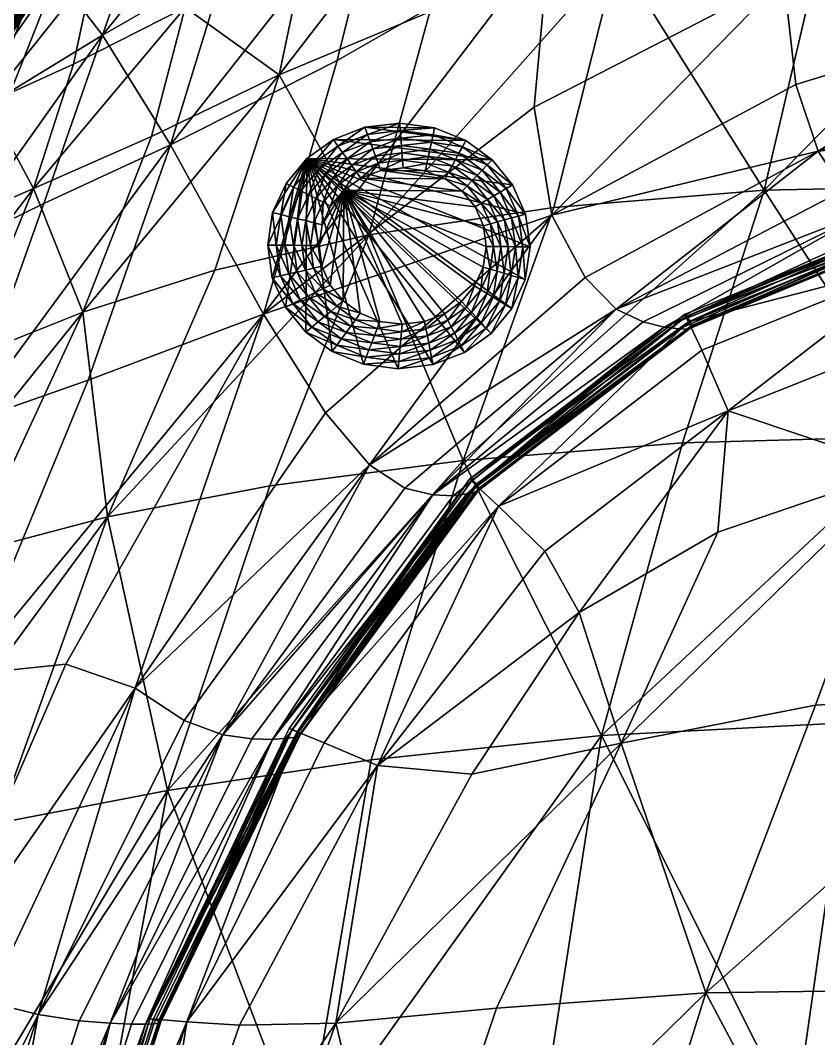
# Model space of a CAD drawing. Header units: centimetres. Extents: x -35.7 to 30.5, y -22.2 to 37.1.
# Drawn here: x -27.41 to -17, y 13.41 to 26.7 of the extents above; entities that cross this region are included whole.
import ezdxf

# ---------------------------------------------------------------- set-up
doc = ezdxf.new("R2010")
doc.units = ezdxf.units.CM
doc.layers.get('0').update_dxf_attribs({"true_color": 0x390888})

msp = doc.modelspace()

# ---------------------------------------------------------------- meshes
at = {"color": 164, "true_color": 0x1c1cb1}
mesh = msp.add_polyface(dxfattribs=at)
corners = [(-16.309, 31.141, 9.873), (-16.864, 28.088, 9.625), (-19.628, 27.546, 9.625), (-19.132, 30.235, 9.873), (-17.707, 24.482, 9.625), (-20.451, 24.258, 9.625), (-18.931, 31.739, 10.618), (-21.645, 29.093, 9.873), (-11.704, 24.59, 9.626), (-14.709, 24.542, 9.625), (-13.928, 28.337, 9.625), (-11.065, 28.481, 9.625), (-13.397, 31.615, 9.873), (-10.638, 31.876, 9.873), (-17.454, 27.25, 60.98), (-17.403, 29.305, 61.848), (-20.51, 27.765, 60.609), (-20.71, 25.566, 59.601), (-17.233, 31.419, 62.26), (-20.124, 30.051, 61.17), (-11.233, 28.714, 62.781), (-11.246, 30.808, 63.489), (-14.223, 30.248, 62.802), (-14.219, 28.209, 62.033), (-14.15, 32.34, 63.117), (-10.593, 25.314, 51.461), (-13.374, 24.97, 51.069), (-13.097, 24.7, 45.948), (-10.345, 24.957, 46.118), (-16.343, 24.214, 50.448), (-12.886, 24.534, 41.081), (-10.153, 24.726, 41.094), (-14.114, 26.838, 60.762), (-11.164, 27.347, 61.551), (-17.294, 25.863, 59.663), (-17.006, 24.992, 57.597), (-13.924, 25.949, 58.652), (-11.031, 26.458, 59.411), (-20.477, 24.156, 58.251), (-13.663, 25.357, 55.362), (-10.832, 25.797, 55.97), (-16.674, 24.485, 54.478), (-12.779, 24.571, 30.831), (-12.792, 24.597, 30.632), (-10.085, 24.722, 30.638)]
mesh.append_faces([[corners[k] for k in face] for face in [(0, 1, 2, 0), (2, 3, 0, 2), (4, 5, 2, 4), (2, 1, 4, 2), (0, 3, 6, 0), (6, 3, 7, 6), (8, 9, 10, 8), (10, 11, 8, 10), (4, 1, 10, 4), (10, 9, 4, 10), (0, 12, 10, 0), (10, 1, 0, 10), (10, 12, 13, 10), (14, 15, 16, 14), (16, 17, 14, 16), (18, 19, 16, 18), (16, 15, 18, 16), (20, 21, 22, 20), (22, 23, 20, 22), (18, 15, 22, 18), (22, 24, 18, 22), (14, 23, 22, 14), (22, 15, 14, 22), (25, 26, 27, 25), (27, 28, 25, 27), (27, 26, 29, 27), (27, 30, 31, 27), (20, 23, 32, 20), (32, 33, 20, 32), (14, 34, 32, 14), (32, 23, 14, 32), (35, 36, 32, 35), (32, 34, 35, 32), (37, 33, 32, 37), (32, 36, 37, 32), (35, 34, 38, 35), (14, 17, 38, 14), (38, 34, 14, 38), (39, 26, 25, 39), (37, 36, 39, 37), (39, 40, 37, 39), (35, 41, 39, 35), (39, 36, 35, 39), (29, 26, 39, 29), (39, 41, 29, 39), (42, 43, 44, 42)]], dxfattribs={"vtx2": -1, "vtx3": -1, "color": 164})
mesh = msp.add_polyface(dxfattribs=at)
corners = [(-25.202, 29.068, 11.974), (-26.363, 28.157, 12.502), (-26.349, 28.5, 13.736), (-25.161, 29.501, 13.447), (-26.309, 28.555, 18.994), (-26.249, 28.504, 22.268), (-24.962, 29.588, 22.268), (-26.082, 28.36, 29.495), (-26.077, 28.355, 30.961), (-24.799, 29.432, 30.966), (-24.819, 29.451, 28.177), (-26.098, 28.373, 28.177), (-24.804, 29.436, 29.495), (-26.078, 28.357, 32.678), (-26.077, 28.379, 34.805), (-24.79, 29.46, 34.842), (-24.798, 29.435, 32.698), (-25.26, 26.867, 10.115), (-25.701, 25.183, 9.873), (-27.238, 24.505, 10.618), (-25.165, 28.176, 10.839), (-26.456, 27.356, 11.501), (-26.718, 26.128, 10.839), (-21.645, 29.093, 9.873), (-23.629, 27.913, 9.873), (-23.53, 29.256, 10.618), (-22.866, 23.9, 9.625), (-24.875, 23.438, 9.625), (-24.036, 25.988, 9.625), (-22.069, 26.811, 9.625), (-26.595, 22.89, 9.873), (-19.628, 27.546, 9.625), (-20.451, 24.258, 9.625), (-24.237, 22.866, 57.938), (-23.28, 26.174, 59.41), (-25.45, 25.075, 58.574), (-26.525, 22.005, 57.486), (-22.674, 28.601, 60.064), (-24.732, 27.432, 59.159), (-26.337, 26.504, 58.348), (-25.407, 29.177, 57.887), (-25.78, 28.11, 58.383), (-24.218, 29.138, 59.201), (-26.203, 28.464, 24.277), (-26.164, 28.431, 25.622), (-24.882, 29.511, 25.622), (-26.127, 28.399, 26.904), (-26.064, 28.434, 37.504), (-26.062, 28.52, 40.772), (-24.734, 29.628, 40.854), (-20.71, 25.566, 59.601), (-20.51, 27.765, 60.609), (-20.124, 30.051, 61.17), (-20.477, 24.156, 58.251)]
mesh.append_faces([[corners[k] for k in face] for face in [(0, 1, 2, 0), (2, 3, 0, 2), (4, 5, 6, 4), (7, 8, 9, 7), (10, 11, 7, 10), (7, 12, 10, 7), (13, 14, 15, 13), (9, 8, 13, 9), (13, 16, 9, 13), (17, 18, 19, 17), (0, 20, 21, 0), (17, 22, 21, 17), (21, 20, 17, 21), (23, 24, 25, 23), (17, 20, 25, 17), (25, 24, 17, 25), (25, 20, 0, 25), (26, 27, 28, 26), (28, 29, 26, 28), (30, 18, 28, 30), (28, 27, 30, 28), (17, 24, 28, 17), (28, 18, 17, 28), (23, 29, 28, 23), (28, 24, 23, 28), (26, 29, 31, 26), (31, 32, 26, 31), (31, 29, 23, 31), (33, 34, 35, 33), (35, 36, 33, 35), (37, 38, 35, 37), (35, 34, 37, 35), (35, 38, 39, 35), (40, 41, 42, 40), (39, 38, 42, 39), (42, 41, 39, 42), (42, 38, 37, 42), (43, 44, 45, 43), (46, 11, 10, 46), (47, 48, 49, 47), (15, 14, 47, 15), (33, 50, 51, 33), (51, 34, 33, 51), (37, 34, 51, 37), (51, 52, 37, 51), (53, 50, 33, 53)]], dxfattribs={"vtx2": -1, "vtx3": -1, "color": 164})
mesh = msp.add_polyface(dxfattribs=at)
corners = [(-27.048, 27.249, 30.957), (-27.05, 27.251, 32.662), (-26.078, 28.357, 32.678), (-27.004, 27.5, 12.973), (-27.364, 26.797, 12.502), (-27.849, 26.501, 13.736), (-27.196, 27.509, 13.929), (-27.3, 27.483, 15.775), (-28.036, 26.364, 15.727), (-27.227, 27.39, 22.268), (-27.289, 27.439, 18.994), (-28.051, 26.285, 18.994), (-27.987, 26.239, 22.268), (-27.069, 27.266, 28.177), (-27.825, 26.122, 28.177), (-27.808, 26.11, 29.495), (-27.053, 27.253, 29.495), (-27.06, 27.269, 34.776), (-27.806, 26.108, 32.652), (-27.829, 26.118, 34.759), (-27.803, 26.106, 30.955), (-26.456, 27.356, 11.501), (-26.718, 26.128, 10.839), (-27.839, 25.62, 11.974), (-27.214, 27.576, 56.598), (-27.708, 26.727, 56.71), (-26.939, 27.289, 57.625), (-28.356, 25.266, 56.513), (-26.337, 26.504, 58.348), (-25.78, 28.11, 58.383), (-27.534, 25.777, 57.524), (-27.1, 27.29, 26.904), (-27.857, 26.145, 26.904), (-27.138, 27.321, 25.622), (-27.896, 26.173, 25.622), (-27.938, 26.203, 24.277), (-27.179, 27.352, 24.277), (-27.257, 27.556, 48.212), (-27.18, 27.463, 44.468), (-28.085, 26.206, 44.35), (-28.193, 26.257, 48.002), (-27.115, 27.375, 40.708), (-27.97, 26.166, 40.664), (-27.884, 26.136, 37.448), (-27.079, 27.31, 37.468), (-27.328, 27.676, 55.711), (-28.098, 26.477, 55.421), (-27.361, 27.686, 53.939), (-28.239, 26.39, 53.606), (-28.258, 26.317, 51.11), (-27.327, 27.638, 51.404)]
mesh.append_faces([[corners[k] for k in face] for face in [(0, 1, 2, 0), (3, 4, 5, 3), (5, 6, 3, 5), (7, 6, 5, 7), (5, 8, 7, 5), (9, 10, 11, 9), (11, 12, 9, 11), (7, 8, 11, 7), (11, 10, 7, 11), (13, 14, 15, 13), (15, 16, 13, 15), (0, 16, 15, 0), (17, 1, 18, 17), (18, 19, 17, 18), (0, 20, 18, 0), (18, 1, 0, 18), (21, 4, 3, 21), (21, 22, 23, 21), (24, 25, 26, 24), (26, 25, 27, 26), (28, 29, 26, 28), (26, 30, 28, 26), (13, 31, 32, 13), (32, 14, 13, 32), (33, 34, 32, 33), (32, 31, 33, 32), (9, 12, 35, 9), (35, 36, 9, 35), (33, 36, 35, 33), (35, 34, 33, 35), (37, 38, 39, 37), (39, 40, 37, 39), (41, 42, 39, 41), (39, 38, 41, 39), (17, 19, 43, 17), (43, 44, 17, 43), (41, 44, 43, 41), (43, 42, 41, 43), (24, 45, 46, 24), (46, 25, 24, 46), (47, 48, 46, 47), (46, 45, 47, 46), (37, 40, 49, 37), (49, 50, 37, 49), (47, 50, 49, 47), (49, 48, 47, 49)]], dxfattribs={"vtx2": -1, "vtx3": -1, "color": 164})
mesh = msp.add_polyface(dxfattribs=at)
corners = [(-27.839, 25.62, 11.974), (-28.462, 25.265, 13.447), (-27.849, 26.501, 13.736), (-27.364, 26.797, 12.502), (-28.725, 25.044, 15.654), (-28.036, 26.364, 15.727), (-28.462, 23.968, 11.798), (-29.19, 23.589, 13.35), (-28.051, 26.285, 18.994), (-28.702, 24.896, 22.268), (-27.987, 26.239, 22.268), (-28.766, 24.939, 18.994), (-28.536, 24.788, 28.177), (-28.519, 24.777, 29.495), (-27.808, 26.11, 29.495), (-27.825, 26.122, 28.177), (-28.513, 24.773, 30.954), (-27.803, 26.106, 30.955), (-27.048, 27.249, 30.957), (-28.516, 24.774, 32.649), (-27.806, 26.108, 32.652), (-28.55, 24.774, 34.753), (-27.829, 26.118, 34.759), (-26.718, 26.128, 10.839), (-27.238, 24.505, 10.618), (-25.26, 26.867, 10.115), (-25.701, 25.183, 9.873), (-26.595, 22.89, 9.873), (-26.456, 27.356, 11.501), (-26.337, 26.504, 58.348), (-27.103, 24.308, 57.876), (-25.45, 25.075, 58.574), (-28.124, 21.442, 56.99), (-28.356, 25.266, 56.513), (-27.534, 25.777, 57.524), (-26.939, 27.289, 57.625), (-28.322, 23.714, 57.089), (-28.609, 24.836, 25.622), (-28.568, 24.809, 26.904), (-27.857, 26.145, 26.904), (-27.896, 26.173, 25.622), (-28.652, 24.863, 24.277), (-27.938, 26.203, 24.277), (-28.085, 26.206, 44.35), (-27.97, 26.166, 40.664), (-28.764, 24.753, 40.619), (-28.923, 24.74, 44.213), (-29.062, 24.741, 47.76), (-28.636, 24.765, 37.438), (-27.884, 26.136, 37.448), (-28.098, 26.477, 55.421), (-28.239, 26.39, 53.606), (-29.068, 24.845, 53.275), (-27.708, 26.727, 56.71), (-28.84, 24.983, 55.139), (-28.258, 26.317, 51.11), (-28.193, 26.257, 48.002)]
mesh.append_faces([[corners[k] for k in face] for face in [(0, 1, 2, 0), (2, 3, 0, 2), (4, 5, 2, 4), (2, 1, 4, 2), (0, 6, 7, 0), (8, 5, 4, 8), (9, 10, 8, 9), (8, 11, 9, 8), (12, 13, 14, 12), (14, 15, 12, 14), (16, 17, 14, 16), (14, 13, 16, 14), (14, 17, 18, 14), (16, 19, 20, 16), (20, 17, 16, 20), (21, 22, 20, 21), (20, 19, 21, 20), (0, 23, 24, 0), (24, 6, 0, 24), (24, 23, 25, 24), (24, 26, 27, 24), (0, 3, 28, 0), (29, 30, 31, 29), (31, 30, 32, 31), (33, 34, 35, 33), (29, 34, 36, 29), (36, 30, 29, 36), (36, 34, 33, 36), (37, 38, 39, 37), (39, 40, 37, 39), (12, 15, 39, 12), (39, 38, 12, 39), (9, 41, 42, 9), (42, 10, 9, 42), (37, 40, 42, 37), (42, 41, 37, 42), (43, 44, 45, 43), (43, 46, 47, 43), (21, 48, 49, 21), (49, 22, 21, 49), (45, 44, 49, 45), (49, 48, 45, 49), (50, 51, 52, 50), (33, 53, 50, 33), (50, 54, 33, 50), (55, 56, 47, 55)]], dxfattribs={"vtx2": -1, "vtx3": -1, "color": 164})
mesh = msp.add_polyface(dxfattribs=at)
corners = [(-22.883, 25.209, 8.236), (-22.918, 25.303, 9.798), (-22.463, 25.357, 9.8), (-22.455, 25.26, 8.238), (-23.268, 25.059, 8.234), (-23.327, 25.143, 9.796), (-23.594, 24.826, 8.232), (-22.848, 25.115, 6.673), (-22.448, 25.163, 6.676), (-23.208, 24.975, 6.671), (-23.514, 24.757, 6.67), (-22.813, 25.022, 5.111), (-22.44, 25.066, 5.113), (-23.148, 24.891, 5.11), (-23.433, 24.688, 5.108), (-22.778, 24.928, 3.549), (-22.433, 24.969, 3.551), (-23.088, 24.807, 3.547), (-23.352, 24.619, 3.546), (-22.743, 24.834, 1.987), (-22.426, 24.873, 1.989), (-23.029, 24.723, 1.985), (-23.271, 24.55, 1.984), (-23.46, 24.325, 1.983), (-22.708, 24.741, 0.425), (-22.418, 24.776, 0.426), (-22.969, 24.639, 0.423), (-23.191, 24.481, 0.422), (-23.363, 24.275, 0.421), (-23.675, 24.895, 9.794), (-21.256, 24.88, 9.807), (-21.601, 25.133, 9.805), (-23.474, 24.032, 0.42), (-23.515, 23.761, 0.42), (-23.477, 23.489, 0.42)]
mesh.append_faces([[corners[k] for k in face] for face in [(5, 29, 30, 5), (1, 5, 31, 1), (33, 32, 27, 33), (34, 33, 27, 34)]], dxfattribs={"vtx1": -1, "vtx2": -1, "vtx3": -1, "color": 164})
mesh.append_faces([[corners[k] for k in face] for face in [(0, 1, 2, 0), (2, 3, 0, 2), (4, 5, 1, 4), (1, 0, 4, 1), (5, 4, 6, 5), (7, 0, 3, 7), (3, 8, 7, 3), (9, 4, 0, 9), (0, 7, 9, 0), (4, 9, 10, 4), (11, 7, 8, 11), (8, 12, 11, 8), (13, 9, 7, 13), (7, 11, 13, 7), (14, 10, 9, 14), (9, 13, 14, 9), (15, 11, 12, 15), (12, 16, 15, 12), (17, 13, 11, 17), (11, 15, 17, 11), (18, 14, 13, 18), (13, 17, 18, 13), (19, 15, 16, 19), (16, 20, 19, 16), (21, 17, 15, 21), (15, 19, 21, 15), (22, 18, 17, 22), (17, 21, 22, 17), (18, 22, 23, 18), (24, 19, 20, 24), (20, 25, 24, 20), (26, 21, 19, 26), (19, 24, 26, 19), (27, 22, 21, 27), (21, 26, 27, 21), (28, 23, 22, 28), (22, 27, 28, 22), (32, 28, 27, 32)]], dxfattribs={"vtx2": -1, "vtx3": -1, "color": 164})
mesh = msp.add_polyface(dxfattribs=at)
corners = [(-22.028, 25.204, 8.24), (-22.008, 25.297, 9.803), (-21.601, 25.133, 9.805), (-22.455, 25.26, 8.238), (-22.463, 25.357, 9.8), (-22.048, 25.111, 6.678), (-21.645, 25.05, 8.243), (-21.69, 24.966, 6.68), (-22.448, 25.163, 6.676), (-22.069, 25.017, 5.115), (-21.735, 24.883, 5.117), (-22.44, 25.066, 5.113), (-22.089, 24.924, 3.553), (-21.779, 24.8, 3.555), (-22.433, 24.969, 3.551), (-22.109, 24.831, 1.991), (-21.824, 24.716, 1.992), (-22.426, 24.873, 1.989), (-21.869, 24.633, 0.43), (-21.583, 24.54, 1.994), (-22.129, 24.737, 0.428), (-22.418, 24.776, 0.426), (-22.918, 25.303, 9.798), (-23.675, 24.895, 9.794), (-21, 22.937, 9.808), (-20.825, 23.319, 9.809), (-20.761, 23.744, 9.809), (-20.82, 24.171, 9.809), (-20.99, 24.554, 9.808), (-21.256, 24.88, 9.807), (-23.327, 25.143, 9.796), (-21.334, 23.748, 0.433), (-21.374, 23.477, 0.432), (-23.191, 24.481, 0.422), (-21.371, 24.019, 0.432), (-21.48, 24.264, 0.432), (-21.649, 24.472, 0.431), (-22.969, 24.639, 0.423), (-22.708, 24.741, 0.425)]
mesh.append_faces([[corners[k] for k in face] for face in [(1, 22, 2, 1)]], dxfattribs={"vtx0": -1, "vtx1": -1, "vtx3": -1, "color": 164})
mesh.append_faces([[corners[k] for k in face] for face in [(23, 24, 25, 23), (23, 25, 26, 23), (23, 26, 27, 23), (23, 27, 28, 23), (23, 28, 29, 23), (30, 29, 2, 30), (36, 33, 37, 36), (18, 37, 38, 18)]], dxfattribs={"vtx0": -1, "vtx2": -1, "vtx3": -1, "color": 164})
mesh.append_faces([[corners[k] for k in face] for face in [(20, 38, 21, 20)]], dxfattribs={"vtx0": -1, "vtx3": -1, "color": 164})
mesh.append_faces([[corners[k] for k in face] for face in [(31, 32, 33, 31), (34, 31, 33, 34), (35, 34, 33, 35), (36, 35, 33, 36), (18, 36, 37, 18), (20, 18, 38, 20)]], dxfattribs={"vtx1": -1, "vtx2": -1, "vtx3": -1, "color": 164})
mesh.append_faces([[corners[k] for k in face] for face in [(0, 1, 2, 0), (3, 4, 1, 3), (1, 0, 3, 1), (5, 0, 6, 5), (6, 7, 5, 6), (8, 3, 0, 8), (0, 5, 8, 0), (9, 5, 7, 9), (7, 10, 9, 7), (11, 8, 5, 11), (5, 9, 11, 5), (12, 9, 10, 12), (10, 13, 12, 10), (14, 11, 9, 14), (9, 12, 14, 9), (15, 12, 13, 15), (13, 16, 15, 13), (17, 14, 12, 17), (12, 15, 17, 12), (18, 16, 19, 18), (20, 15, 16, 20), (16, 18, 20, 16), (21, 17, 15, 21), (15, 20, 21, 15), (1, 4, 22, 1)]], dxfattribs={"vtx2": -1, "vtx3": -1, "color": 164})
mesh = msp.add_polyface(dxfattribs=at)
corners = [(-23.594, 24.826, 8.232), (-23.675, 24.895, 9.794), (-23.327, 25.143, 9.796), (-23.848, 24.522, 8.231), (-23.945, 24.572, 9.793), (-24.012, 24.164, 8.23), (-24.12, 24.19, 9.792), (-24.072, 23.764, 8.229), (-24.183, 23.765, 9.792), (-23.514, 24.757, 6.67), (-23.268, 25.059, 8.234), (-23.751, 24.473, 6.668), (-23.904, 24.137, 6.667), (-23.96, 23.763, 6.667), (-23.654, 24.423, 5.107), (-23.433, 24.688, 5.108), (-23.797, 24.111, 5.106), (-23.849, 23.763, 5.106), (-23.557, 24.374, 3.545), (-23.352, 24.619, 3.546), (-23.689, 24.085, 3.544), (-23.737, 23.762, 3.544), (-23.46, 24.325, 1.983), (-23.582, 24.058, 1.982), (-23.626, 23.761, 1.982), (-23.474, 24.032, 0.42), (-23.363, 24.275, 0.421), (-23.515, 23.761, 0.42), (-24.125, 23.338, 9.792), (-23.954, 22.955, 9.793), (-23.688, 22.629, 9.794), (-23.344, 22.376, 9.796)]
mesh.append_faces([[corners[k] for k in face] for face in [(1, 6, 8, 1), (1, 8, 28, 1), (1, 28, 29, 1), (1, 29, 30, 1), (1, 30, 31, 1)]], dxfattribs={"vtx0": -1, "vtx2": -1, "vtx3": -1, "color": 164})
mesh.append_faces([[corners[k] for k in face] for face in [(0, 1, 2, 0), (3, 4, 1, 3), (1, 0, 3, 1), (5, 6, 4, 5), (4, 3, 5, 4), (7, 8, 6, 7), (6, 5, 7, 6), (9, 0, 10, 9), (11, 3, 0, 11), (0, 9, 11, 0), (12, 5, 3, 12), (3, 11, 12, 3), (13, 7, 5, 13), (5, 12, 13, 5), (14, 11, 9, 14), (9, 15, 14, 9), (16, 12, 11, 16), (11, 14, 16, 11), (17, 13, 12, 17), (12, 16, 17, 12), (18, 14, 15, 18), (15, 19, 18, 15), (20, 16, 14, 20), (14, 18, 20, 14), (21, 17, 16, 21), (16, 20, 21, 16), (22, 18, 19, 22), (23, 20, 18, 23), (18, 22, 23, 18), (24, 21, 20, 24), (20, 23, 24, 20), (25, 23, 22, 25), (22, 26, 25, 22), (27, 24, 23, 27), (23, 25, 27, 23), (1, 4, 6, 1)]], dxfattribs={"vtx2": -1, "vtx3": -1, "color": 164})
mesh = msp.add_polyface(dxfattribs=at)
corners = [(-20.912, 24.145, 8.247), (-20.82, 24.171, 9.809), (-20.761, 23.744, 9.809), (-21.072, 24.506, 8.246), (-20.99, 24.554, 9.808), (-21.321, 24.812, 8.244), (-21.256, 24.88, 9.807), (-21.645, 25.05, 8.243), (-21.601, 25.133, 9.805), (-22.028, 25.204, 8.24), (-21.004, 24.12, 6.684), (-20.857, 23.745, 8.247), (-21.153, 24.458, 6.683), (-21.387, 24.744, 6.682), (-21.69, 24.966, 6.68), (-21.095, 24.095, 5.121), (-20.952, 23.745, 6.684), (-21.235, 24.409, 5.12), (-21.452, 24.676, 5.119), (-21.735, 24.883, 5.117), (-21.187, 24.07, 3.558), (-21.047, 23.746, 5.121), (-21.316, 24.361, 3.558), (-21.518, 24.608, 3.556), (-21.779, 24.8, 3.555), (-21.279, 24.045, 1.996), (-21.143, 23.747, 3.559), (-21.398, 24.312, 1.995), (-21.583, 24.54, 1.994), (-21.824, 24.716, 1.992), (-21.371, 24.019, 0.432), (-21.238, 23.747, 1.996), (-21.48, 24.264, 0.432), (-21.649, 24.472, 0.431), (-21.869, 24.633, 0.43)]
mesh.append_faces([[corners[k] for k in face] for face in [(0, 1, 2, 0), (3, 4, 1, 3), (1, 0, 3, 1), (5, 6, 4, 5), (4, 3, 5, 4), (7, 8, 6, 7), (6, 5, 7, 6), (8, 7, 9, 8), (10, 0, 11, 10), (12, 3, 0, 12), (0, 10, 12, 0), (13, 5, 3, 13), (3, 12, 13, 3), (14, 7, 5, 14), (5, 13, 14, 5), (15, 10, 16, 15), (17, 12, 10, 17), (10, 15, 17, 10), (18, 13, 12, 18), (12, 17, 18, 12), (19, 14, 13, 19), (13, 18, 19, 13), (20, 15, 21, 20), (22, 17, 15, 22), (15, 20, 22, 15), (23, 18, 17, 23), (17, 22, 23, 17), (24, 19, 18, 24), (18, 23, 24, 18), (25, 20, 26, 25), (27, 22, 20, 27), (20, 25, 27, 20), (28, 23, 22, 28), (22, 27, 28, 22), (29, 24, 23, 29), (23, 28, 29, 23), (30, 25, 31, 30), (32, 27, 25, 32), (25, 30, 32, 25), (33, 28, 27, 33), (27, 32, 33, 27), (28, 33, 34, 28)]], dxfattribs={"vtx2": -1, "vtx3": -1, "color": 164})
mesh = msp.add_polyface(dxfattribs=at)
corners = [(-29.366, 21.719, 11.798), (-28.141, 22.273, 10.618), (-29.551, 19.222, 10.618), (-26.595, 22.89, 9.873), (-28.05, 19.751, 9.873), (-29.526, 15.795, 9.873), (-22.866, 23.9, 9.625), (-24.156, 20.623, 9.625), (-26.273, 20.219, 9.625), (-24.875, 23.438, 9.625), (-25.489, 16.649, 9.625), (-27.71, 16.224, 9.625), (-21.635, 20.957, 9.625), (-24.237, 22.866, 57.938), (-26.525, 22.005, 57.486), (-28.11, 18.163, 55.933), (-26.815, 18.296, 55.646), (-28.124, 21.442, 56.99), (-29.448, 17.825, 55.712), (-30.771, 13.79, 54.273), (-29.303, 20.996, 56.317), (-30.48, 17.522, 55.209), (-30.122, 21.357, 13.35), (-29.19, 23.589, 13.35), (-28.462, 23.968, 11.798), (-29.352, 23.096, 32.652), (-29.349, 23.097, 30.955), (-30.32, 20.925, 30.956), (-27.238, 24.505, 10.618), (-25.45, 25.075, 58.574), (-30.121, 20.692, 55.368), (-28.322, 23.714, 57.089), (-29.164, 23.294, 56.076), (-27.103, 24.308, 57.876), (-23.762, 17.376, 32.786), (-23.781, 17.409, 31.436), (-21.448, 20.641, 31.446), (-23.84, 17.339, 37.433), (-23.788, 17.351, 34.799), (-21.441, 20.557, 34.837), (-22.032, 20.508, 48.512), (-24.39, 17.321, 47.28), (-24.12, 17.315, 43.907), (-21.765, 20.496, 44.593), (-23.943, 17.33, 40.523), (-21.586, 20.519, 40.728), (-24.771, 17.373, 50.337), (-22.858, 20.899, 54.668), (-25.275, 17.563, 52.859), (-22.394, 20.592, 51.928), (-25.913, 17.983, 54.625), (-23.429, 21.576, 56.56), (-28.678, 14.009, 53.765), (-20.477, 24.156, 58.251), (-23.798, 17.416, 30.643), (-23.446, 17.272, 30.836), (-21.175, 20.361, 30.843), (-23.864, 17.445, 30.796), (-23.905, 17.457, 30.614), (-21.554, 20.713, 30.613)]
mesh.append_faces([[corners[k] for k in face] for face in [(0, 1, 2, 0), (3, 4, 2, 3), (2, 1, 3, 2), (2, 4, 5, 2), (6, 7, 8, 6), (8, 9, 6, 8), (10, 11, 8, 10), (8, 7, 10, 8), (5, 4, 8, 5), (8, 11, 5, 8), (3, 9, 8, 3), (8, 4, 3, 8), (10, 7, 12, 10), (13, 14, 15, 13), (15, 16, 13, 15), (17, 18, 15, 17), (15, 14, 17, 15), (15, 18, 19, 15), (17, 20, 21, 17), (0, 22, 23, 0), (23, 24, 0, 23), (25, 26, 27, 25), (0, 24, 28, 0), (28, 1, 0, 28), (3, 1, 28, 3), (17, 14, 29, 17), (30, 20, 31, 30), (31, 32, 30, 31), (17, 33, 31, 17), (31, 20, 17, 31), (34, 35, 36, 34), (37, 38, 39, 37), (40, 41, 42, 40), (42, 43, 40, 42), (42, 44, 45, 42), (46, 41, 40, 46), (47, 48, 46, 47), (46, 49, 47, 46), (13, 16, 50, 13), (50, 51, 13, 50), (50, 16, 52, 50), (47, 51, 50, 47), (50, 48, 47, 50), (13, 51, 53, 13), (54, 55, 56, 54), (57, 58, 59, 57)]], dxfattribs={"vtx2": -1, "vtx3": -1, "color": 164})
mesh = msp.add_polyface(dxfattribs=at)
corners = [(-17.707, 24.482, 9.625), (-14.709, 24.542, 9.625), (-15.646, 21.272, 9.626), (-15.702, 23.916, 34.922), (-15.685, 23.937, 32.875), (-12.761, 24.449, 32.911), (-12.774, 24.439, 34.956), (-15.692, 23.985, 31.482), (-12.761, 24.491, 31.506), (-18.653, 22.715, 32.841), (-18.67, 22.767, 31.461), (-18.668, 22.683, 34.88), (-15.66, 23.554, 30.832), (-15.582, 22.64, 31.092), (-12.779, 23.044, 31.079), (-12.764, 24.023, 30.832), (-16.343, 24.214, 50.448), (-16.057, 24.048, 45.647), (-13.097, 24.7, 45.948), (-15.846, 23.959, 41.029), (-12.886, 24.534, 41.081), (-19.012, 22.694, 45.184), (-18.817, 22.675, 40.904), (-19.289, 22.766, 49.582), (-15.742, 23.919, 37.547), (-18.712, 22.67, 37.519), (-12.797, 24.457, 37.548), (-20.477, 24.156, 58.251), (-20.043, 23.342, 56.258), (-17.006, 24.992, 57.597), (-16.674, 24.485, 54.478), (-19.64, 22.93, 53.32), (-15.723, 24.065, 30.815), (-12.779, 24.571, 30.831), (-15.744, 24.091, 30.623), (-12.792, 24.597, 30.632), (-18.721, 22.839, 30.803), (-18.749, 22.86, 30.616), (-15.718, 23.979, 30.652), (-18.697, 22.763, 30.648), (-12.778, 24.477, 30.658)]
mesh.append_faces([[corners[k] for k in face] for face in [(0, 1, 2, 0), (3, 4, 5, 3), (5, 6, 3, 5), (7, 8, 5, 7), (5, 4, 7, 5), (7, 4, 9, 7), (9, 10, 7, 9), (3, 11, 9, 3), (9, 4, 3, 9), (12, 13, 14, 12), (14, 15, 12, 14), (16, 17, 18, 16), (19, 20, 18, 19), (18, 17, 19, 18), (19, 17, 21, 19), (21, 22, 19, 21), (16, 23, 21, 16), (21, 17, 16, 21), (3, 24, 25, 3), (25, 11, 3, 25), (19, 22, 25, 19), (25, 24, 19, 25), (19, 24, 26, 19), (26, 20, 19, 26), (3, 6, 26, 3), (26, 24, 3, 26), (27, 28, 29, 27), (16, 30, 31, 16), (31, 23, 16, 31), (29, 28, 31, 29), (31, 30, 29, 31), (7, 32, 33, 7), (33, 8, 7, 33), (34, 35, 33, 34), (33, 32, 34, 33), (34, 32, 36, 34), (36, 37, 34, 36), (7, 10, 36, 7), (36, 32, 7, 36), (12, 38, 39, 12), (34, 37, 39, 34), (39, 38, 34, 39), (34, 38, 40, 34), (40, 35, 34, 40), (12, 15, 40, 12), (40, 38, 12, 40)]], dxfattribs={"vtx2": -1, "vtx3": -1, "color": 164})
mesh = msp.add_polyface(dxfattribs=at)
corners = [(-24.017, 23.364, 8.23), (-24.125, 23.338, 9.792), (-24.183, 23.765, 9.792), (-24.072, 23.764, 8.229), (-23.857, 23.003, 8.231), (-23.954, 22.955, 9.793), (-23.607, 22.697, 8.232), (-23.688, 22.629, 9.794), (-23.283, 22.459, 8.234), (-23.344, 22.376, 9.796), (-23.909, 23.389, 6.667), (-23.96, 23.763, 6.667), (-23.759, 23.051, 6.668), (-23.525, 22.765, 6.67), (-23.222, 22.542, 6.671), (-23.801, 23.414, 5.106), (-23.849, 23.763, 5.106), (-23.661, 23.1, 5.107), (-23.444, 22.833, 5.108), (-23.162, 22.626, 5.11), (-23.693, 23.439, 3.544), (-23.737, 23.762, 3.544), (-23.564, 23.148, 3.545), (-23.362, 22.901, 3.546), (-23.585, 23.464, 1.982), (-23.626, 23.761, 1.982), (-23.466, 23.196, 1.983), (-23.281, 22.969, 1.984), (-23.477, 23.489, 0.42), (-23.515, 23.761, 0.42), (-23.369, 23.244, 0.421), (-23.199, 23.037, 0.422), (-23.675, 24.895, 9.794), (-22.936, 22.212, 9.798), (-23.191, 24.481, 0.422)]
mesh.append_faces([[corners[k] for k in face] for face in [(32, 9, 33, 32)]], dxfattribs={"vtx0": -1, "vtx2": -1, "vtx3": -1, "color": 164})
mesh.append_faces([[corners[k] for k in face] for face in [(30, 28, 34, 30)]], dxfattribs={"vtx1": -1, "vtx2": -1, "vtx3": -1, "color": 164})
mesh.append_faces([[corners[k] for k in face] for face in [(0, 1, 2, 0), (2, 3, 0, 2), (4, 5, 1, 4), (1, 0, 4, 1), (6, 7, 5, 6), (5, 4, 6, 5), (8, 9, 7, 8), (7, 6, 8, 7), (10, 0, 3, 10), (3, 11, 10, 3), (12, 4, 0, 12), (0, 10, 12, 0), (13, 6, 4, 13), (4, 12, 13, 4), (6, 13, 14, 6), (15, 10, 11, 15), (11, 16, 15, 11), (17, 12, 10, 17), (10, 15, 17, 10), (18, 13, 12, 18), (12, 17, 18, 12), (13, 18, 19, 13), (20, 15, 16, 20), (16, 21, 20, 16), (22, 17, 15, 22), (15, 20, 22, 15), (23, 18, 17, 23), (17, 22, 23, 17), (24, 20, 21, 24), (21, 25, 24, 21), (26, 22, 20, 26), (20, 24, 26, 20), (27, 23, 22, 27), (22, 26, 27, 22), (28, 24, 25, 28), (25, 29, 28, 25), (30, 26, 24, 30), (24, 28, 30, 24), (26, 30, 31, 26)]], dxfattribs={"vtx2": -1, "vtx3": -1, "color": 164})
mesh = msp.add_polyface(dxfattribs=at)
corners = [(-22.9, 22.305, 8.236), (-22.936, 22.212, 9.798), (-23.344, 22.376, 9.796), (-23.283, 22.459, 8.234), (-22.473, 22.249, 8.238), (-22.482, 22.152, 9.8), (-23.222, 22.542, 6.671), (-23.607, 22.697, 8.232), (-22.864, 22.398, 6.673), (-22.464, 22.345, 6.676), (-23.162, 22.626, 5.11), (-23.525, 22.765, 6.67), (-22.828, 22.491, 5.111), (-22.456, 22.442, 5.113), (-23.101, 22.709, 3.547), (-23.444, 22.833, 5.108), (-23.362, 22.901, 3.546), (-22.792, 22.585, 3.549), (-22.447, 22.539, 3.551), (-23.04, 22.792, 1.985), (-23.281, 22.969, 1.984), (-22.756, 22.678, 1.987), (-22.439, 22.636, 1.989), (-23.199, 23.037, 0.422), (-23.466, 23.196, 1.983), (-22.979, 22.876, 0.423), (-22.72, 22.771, 0.425), (-22.43, 22.733, 0.426), (-23.675, 24.895, 9.794), (-22.027, 22.206, 9.803), (-21.617, 22.366, 9.805), (-21.269, 22.614, 9.807), (-23.369, 23.244, 0.421), (-23.191, 24.481, 0.422), (-22.14, 22.768, 0.428)]
mesh.append_faces([[corners[k] for k in face] for face in [(28, 1, 5, 28), (28, 5, 29, 28), (28, 29, 30, 28), (28, 30, 31, 28)]], dxfattribs={"vtx0": -1, "vtx2": -1, "vtx3": -1, "color": 164})
mesh.append_faces([[corners[k] for k in face] for face in [(23, 32, 33, 23), (25, 23, 33, 25), (26, 25, 33, 26), (27, 26, 33, 27), (34, 27, 33, 34)]], dxfattribs={"vtx1": -1, "vtx2": -1, "vtx3": -1, "color": 164})
mesh.append_faces([[corners[k] for k in face] for face in [(0, 1, 2, 0), (2, 3, 0, 2), (4, 5, 1, 4), (1, 0, 4, 1), (6, 3, 7, 6), (8, 0, 3, 8), (3, 6, 8, 3), (9, 4, 0, 9), (0, 8, 9, 0), (10, 6, 11, 10), (12, 8, 6, 12), (6, 10, 12, 6), (13, 9, 8, 13), (8, 12, 13, 8), (14, 10, 15, 14), (15, 16, 14, 15), (17, 12, 10, 17), (10, 14, 17, 10), (18, 13, 12, 18), (12, 17, 18, 12), (19, 14, 16, 19), (16, 20, 19, 16), (21, 17, 14, 21), (14, 19, 21, 14), (22, 18, 17, 22), (17, 21, 22, 17), (23, 20, 24, 23), (25, 19, 20, 25), (20, 23, 25, 20), (26, 21, 19, 26), (19, 25, 26, 19), (27, 22, 21, 27), (21, 26, 27, 21)]], dxfattribs={"vtx2": -1, "vtx3": -1, "color": 164})
mesh = msp.add_polyface(dxfattribs=at)
corners = [(-20.916, 23.345, 8.247), (-20.825, 23.319, 9.809), (-21, 22.937, 9.808), (-21.081, 22.987, 8.246), (-20.857, 23.745, 8.247), (-20.761, 23.744, 9.809), (-20.912, 24.145, 8.247), (-21.008, 23.371, 6.684), (-21.162, 23.036, 6.683), (-20.952, 23.745, 6.684), (-21.004, 24.12, 6.684), (-21.243, 23.085, 5.12), (-21.399, 22.752, 6.682), (-21.1, 23.398, 5.121), (-21.047, 23.746, 5.121), (-21.095, 24.095, 5.121), (-21.324, 23.135, 3.558), (-21.463, 22.821, 5.119), (-21.191, 23.424, 3.558), (-21.143, 23.747, 3.559), (-21.187, 24.07, 3.558), (-21.405, 23.184, 1.995), (-21.528, 22.89, 3.556), (-21.593, 22.959, 1.994), (-21.283, 23.45, 1.996), (-21.238, 23.747, 1.996), (-21.279, 24.045, 1.996), (-21.658, 23.028, 0.431), (-21.836, 22.785, 1.992), (-21.486, 23.233, 0.432), (-21.374, 23.477, 0.432), (-21.334, 23.748, 0.433), (-21.371, 24.019, 0.432), (-23.675, 24.895, 9.794), (-21.269, 22.614, 9.807), (-21.879, 22.869, 0.43), (-22.14, 22.768, 0.428), (-23.191, 24.481, 0.422)]
mesh.append_faces([[corners[k] for k in face] for face in [(33, 34, 2, 33)]], dxfattribs={"vtx0": -1, "vtx2": -1, "vtx3": -1, "color": 164})
mesh.append_faces([[corners[k] for k in face] for face in [(35, 36, 37, 35), (27, 35, 37, 27), (29, 27, 37, 29), (30, 29, 37, 30)]], dxfattribs={"vtx1": -1, "vtx2": -1, "vtx3": -1, "color": 164})
mesh.append_faces([[corners[k] for k in face] for face in [(0, 1, 2, 0), (2, 3, 0, 2), (4, 5, 1, 4), (1, 0, 4, 1), (5, 4, 6, 5), (7, 0, 3, 7), (3, 8, 7, 3), (9, 4, 0, 9), (0, 7, 9, 0), (4, 9, 10, 4), (11, 8, 12, 11), (13, 7, 8, 13), (8, 11, 13, 8), (14, 9, 7, 14), (7, 13, 14, 7), (9, 14, 15, 9), (16, 11, 17, 16), (18, 13, 11, 18), (11, 16, 18, 11), (19, 14, 13, 19), (13, 18, 19, 13), (14, 19, 20, 14), (21, 16, 22, 21), (22, 23, 21, 22), (24, 18, 16, 24), (16, 21, 24, 16), (25, 19, 18, 25), (18, 24, 25, 18), (19, 25, 26, 19), (27, 23, 28, 27), (29, 21, 23, 29), (23, 27, 29, 23), (30, 24, 21, 30), (21, 29, 30, 21), (31, 25, 24, 31), (24, 30, 31, 24), (25, 31, 32, 25)]], dxfattribs={"vtx2": -1, "vtx3": -1, "color": 164})
mesh = msp.add_polyface(dxfattribs=at)
corners = [(-17.707, 24.482, 9.625), (-18.776, 21.185, 9.625), (-21.635, 20.957, 9.625), (-11.704, 24.59, 9.626), (-12.479, 21.332, 9.63), (-15.646, 21.272, 9.626), (-14.709, 24.542, 9.625), (-13.254, 17.635, 9.639), (-16.569, 17.535, 9.63), (-19.832, 17.365, 9.626), (-17.307, 12.341, 9.642), (-13.892, 12.431, 9.658), (-14.439, 6.383, 9.669), (-17.913, 6.335, 9.649), (-21.268, 6.254, 9.631), (-20.635, 12.191, 9.629), (-10.563, 12.496, 9.673), (-18.653, 22.715, 32.841), (-18.668, 22.683, 34.88), (-21.441, 20.557, 34.837), (-20.124, 18.973, 31.353), (-18.314, 20.019, 31.413), (-18.178, 21.604, 31.125), (-20.568, 19.771, 31.153), (-15.903, 20.842, 31.383), (-15.582, 22.64, 31.092), (-15.66, 23.554, 30.832), (-18.521, 22.394, 30.838), (-21.175, 20.361, 30.843), (-13.117, 21.145, 31.357), (-12.779, 23.044, 31.079), (-19.012, 22.694, 45.184), (-19.289, 22.766, 49.582), (-22.032, 20.508, 48.512), (-18.712, 22.67, 37.519), (-18.817, 22.675, 40.904), (-21.586, 20.519, 40.728), (-17.041, 17.764, 31.653), (-14.069, 17.925, 31.625), (-18.471, 14.007, 31.841), (-15.293, 14.051, 31.809), (-12.066, 14.027, 31.748), (-19.572, 17.267, 31.605), (-21.202, 13.808, 31.709), (-16.445, 10.185, 31.84), (-13.101, 10.171, 31.761), (-19.668, 10.173, 31.882), (-20.599, 5.764, 31.867), (-18.721, 22.839, 30.803), (-18.67, 22.767, 31.461), (-21.448, 20.641, 31.446), (-18.697, 22.763, 30.648), (-18.749, 22.86, 30.616), (-21.554, 20.713, 30.613)]
mesh.append_faces([[corners[k] for k in face] for face in [(0, 1, 2, 0), (3, 4, 5, 3), (5, 6, 3, 5), (7, 8, 5, 7), (5, 4, 7, 5), (9, 1, 5, 9), (5, 8, 9, 5), (5, 1, 0, 5), (10, 11, 12, 10), (10, 13, 14, 10), (9, 8, 10, 9), (10, 15, 9, 10), (7, 11, 10, 7), (10, 8, 7, 10), (12, 11, 16, 12), (17, 18, 19, 17), (20, 21, 22, 20), (22, 23, 20, 22), (24, 25, 22, 24), (22, 21, 24, 22), (26, 27, 22, 26), (22, 25, 26, 22), (22, 27, 28, 22), (24, 29, 30, 24), (30, 25, 24, 30), (31, 32, 33, 31), (34, 35, 36, 34), (24, 37, 38, 24), (38, 29, 24, 38), (39, 40, 38, 39), (38, 37, 39, 38), (38, 40, 41, 38), (42, 21, 20, 42), (39, 37, 42, 39), (42, 43, 39, 42), (24, 21, 42, 24), (42, 37, 24, 42), (41, 40, 44, 41), (44, 45, 41, 44), (39, 46, 44, 39), (44, 40, 39, 44), (44, 46, 47, 44), (48, 49, 50, 48), (51, 27, 26, 51), (51, 52, 53, 51), (28, 27, 51, 28)]], dxfattribs={"vtx2": -1, "vtx3": -1, "color": 164})
mesh = msp.add_polyface(dxfattribs=at)
corners = [(-22.866, 23.9, 9.625), (-20.451, 24.258, 9.625), (-21.635, 20.957, 9.625), (-24.156, 20.623, 9.625), (-17.707, 24.482, 9.625), (-19.832, 17.365, 9.626), (-22.834, 17.05, 9.625), (-18.776, 21.185, 9.625), (-25.489, 16.649, 9.625), (-20.124, 18.973, 31.353), (-20.568, 19.771, 31.153), (-22.75, 16.976, 31.148), (-21.522, 16.862, 31.448), (-21.175, 20.361, 30.843), (-23.446, 17.272, 30.836), (-21.441, 20.557, 34.837), (-23.788, 17.351, 34.799), (-23.762, 17.376, 32.786), (-21.425, 20.593, 32.81), (-21.448, 20.641, 31.446), (-21.486, 20.536, 37.477), (-23.84, 17.339, 37.433), (-21.586, 20.519, 40.728), (-23.943, 17.33, 40.523), (-21.765, 20.496, 44.593), (-24.12, 17.315, 43.907), (-22.032, 20.508, 48.512), (-22.394, 20.592, 51.928), (-24.771, 17.373, 50.337), (-18.653, 22.715, 32.841), (-18.67, 22.767, 31.461), (-18.178, 21.604, 31.125), (-19.012, 22.694, 45.184), (-18.817, 22.675, 40.904), (-18.668, 22.683, 34.88), (-18.712, 22.67, 37.519), (-22.858, 20.899, 54.668), (-20.043, 23.342, 56.258), (-20.477, 24.156, 58.251), (-23.429, 21.576, 56.56), (-19.289, 22.766, 49.582), (-19.64, 22.93, 53.32), (-19.572, 17.267, 31.605), (-21.472, 20.638, 30.645), (-23.798, 17.416, 30.643), (-21.554, 20.713, 30.613), (-23.905, 17.457, 30.614), (-21.519, 20.697, 30.796), (-23.864, 17.445, 30.796), (-23.781, 17.409, 31.436), (-18.721, 22.839, 30.803), (-18.749, 22.86, 30.616), (-18.697, 22.763, 30.648)]
mesh.append_faces([[corners[k] for k in face] for face in [(0, 1, 2, 0), (2, 3, 0, 2), (2, 1, 4, 2), (5, 6, 2, 5), (2, 7, 5, 2), (2, 6, 8, 2), (9, 10, 11, 9), (11, 12, 9, 11), (13, 14, 11, 13), (11, 10, 13, 11), (15, 16, 17, 15), (17, 18, 15, 17), (19, 18, 17, 19), (15, 20, 21, 15), (22, 23, 21, 22), (21, 20, 22, 21), (22, 24, 25, 22), (26, 27, 28, 26), (15, 18, 29, 15), (19, 30, 29, 19), (29, 18, 19, 29), (13, 10, 31, 13), (26, 24, 32, 26), (22, 33, 32, 22), (32, 24, 22, 32), (15, 34, 35, 15), (35, 20, 15, 35), (22, 20, 35, 22), (36, 37, 38, 36), (38, 39, 36, 38), (26, 40, 41, 26), (41, 27, 26, 41), (36, 27, 41, 36), (41, 37, 36, 41), (9, 12, 42, 9), (13, 43, 44, 13), (45, 46, 44, 45), (44, 43, 45, 44), (45, 47, 48, 45), (19, 49, 48, 19), (48, 47, 19, 48), (19, 47, 50, 19), (45, 51, 50, 45), (50, 47, 45, 50), (45, 43, 52, 45), (52, 43, 13, 52)]], dxfattribs={"vtx2": -1, "vtx3": -1, "color": 164})
mesh = msp.add_polyface(dxfattribs=at)
corners = [(-22.046, 22.3, 8.24), (-22.027, 22.206, 9.803), (-22.482, 22.152, 9.8), (-22.473, 22.249, 8.238), (-21.661, 22.45, 8.243), (-21.617, 22.366, 9.805), (-21.334, 22.683, 8.244), (-21.269, 22.614, 9.807), (-21.081, 22.987, 8.246), (-21, 22.937, 9.808), (-22.065, 22.393, 6.678), (-22.464, 22.345, 6.676), (-21.704, 22.533, 6.68), (-21.399, 22.752, 6.682), (-21.162, 23.036, 6.683), (-22.083, 22.487, 5.115), (-22.456, 22.442, 5.113), (-21.748, 22.617, 5.117), (-21.463, 22.821, 5.119), (-21.243, 23.085, 5.12), (-22.102, 22.581, 3.553), (-22.447, 22.539, 3.551), (-21.792, 22.701, 3.555), (-21.528, 22.89, 3.556), (-21.324, 23.135, 3.558), (-22.121, 22.674, 1.991), (-22.439, 22.636, 1.989), (-21.836, 22.785, 1.992), (-21.593, 22.959, 1.994), (-22.14, 22.768, 0.428), (-22.43, 22.733, 0.426), (-21.879, 22.869, 0.43), (-21.658, 23.028, 0.431)]
mesh.append_faces([[corners[k] for k in face] for face in [(0, 1, 2, 0), (2, 3, 0, 2), (4, 5, 1, 4), (1, 0, 4, 1), (6, 7, 5, 6), (5, 4, 6, 5), (8, 9, 7, 8), (7, 6, 8, 7), (10, 0, 3, 10), (3, 11, 10, 3), (12, 4, 0, 12), (0, 10, 12, 0), (13, 6, 4, 13), (4, 12, 13, 4), (14, 8, 6, 14), (6, 13, 14, 6), (15, 10, 11, 15), (11, 16, 15, 11), (17, 12, 10, 17), (10, 15, 17, 10), (18, 13, 12, 18), (12, 17, 18, 12), (13, 18, 19, 13), (20, 15, 16, 20), (16, 21, 20, 16), (22, 17, 15, 22), (15, 20, 22, 15), (23, 18, 17, 23), (17, 22, 23, 17), (18, 23, 24, 18), (25, 20, 21, 25), (21, 26, 25, 21), (27, 22, 20, 27), (20, 25, 27, 20), (28, 23, 22, 28), (22, 27, 28, 22), (29, 25, 26, 29), (26, 30, 29, 26), (31, 27, 25, 31), (25, 29, 31, 25), (27, 31, 32, 27)]], dxfattribs={"vtx2": -1, "vtx3": -1, "color": 164})
mesh = msp.add_polyface(dxfattribs=at)
corners = [(-29.526, 15.795, 9.873), (-30.484, 11.049, 9.873), (-31.884, 10.788, 10.618), (-30.966, 15.383, 10.618), (-29.551, 19.222, 10.618), (-28.668, 11.342, 9.625), (-26.415, 11.648, 9.625), (-27.099, 5.995, 9.625), (-27.71, 16.224, 9.625), (-25.489, 16.649, 9.625), (-23.704, 11.945, 9.625), (-28.678, 14.009, 53.765), (-29.718, 13.951, 54.249), (-30.866, 9.769, 52.764), (-29.94, 9.822, 52.193), (-30.771, 13.79, 54.273), (-28.11, 18.163, 55.933), (-26.815, 18.296, 55.646), (-29.448, 17.825, 55.712), (-30.48, 17.522, 55.209), (-25.81, 9.964, 31.123), (-26.457, 9.937, 30.821), (-27.29, 5.661, 30.819), (-25.59, 13.644, 31.431), (-25.576, 13.628, 32.769), (-26.778, 9.91, 32.76), (-26.795, 9.918, 31.427), (-25.611, 13.614, 34.768), (-26.811, 9.892, 34.747), (-25.67, 13.604, 37.385), (-26.875, 9.854, 37.335), (-25.779, 13.599, 40.299), (-26.987, 9.815, 40.068), (-25.959, 13.599, 43.186), (-27.166, 9.795, 42.491), (-26.238, 13.611, 46.012), (-27.452, 9.784, 44.832), (-26.643, 13.643, 48.738), (-27.882, 9.777, 47.319), (-27.177, 13.727, 51.074), (-28.446, 9.782, 49.557), (-24.771, 17.373, 50.337), (-27.843, 13.891, 52.729), (-25.913, 17.983, 54.625), (-25.275, 17.563, 52.859), (-29.132, 9.812, 51.153), (-26.806, 9.93, 30.639), (-25.238, 13.63, 30.826), (-25.721, 13.67, 30.617), (-26.924, 9.93, 30.618), (-25.601, 13.659, 30.641), (-25.678, 13.662, 30.797), (-26.882, 9.925, 30.797)]
mesh.append_faces([[corners[k] for k in face] for face in [(0, 1, 2, 0), (0, 3, 4, 0), (5, 6, 7, 5), (0, 8, 5, 0), (5, 1, 0, 5), (9, 6, 5, 9), (5, 8, 9, 5), (7, 6, 10, 7), (11, 12, 13, 11), (13, 14, 11, 13), (15, 12, 16, 15), (11, 17, 16, 11), (16, 12, 11, 16), (15, 18, 19, 15), (20, 21, 22, 20), (23, 24, 25, 23), (25, 26, 23, 25), (27, 28, 25, 27), (25, 24, 27, 25), (27, 29, 30, 27), (30, 28, 27, 30), (31, 32, 30, 31), (30, 29, 31, 30), (31, 33, 34, 31), (34, 32, 31, 34), (35, 36, 34, 35), (34, 33, 35, 34), (35, 37, 38, 35), (38, 36, 35, 38), (39, 40, 38, 39), (38, 37, 39, 38), (39, 37, 41, 39), (11, 42, 43, 11), (39, 44, 43, 39), (43, 42, 39, 43), (39, 42, 45, 39), (45, 40, 39, 45), (11, 14, 45, 11), (45, 42, 11, 45), (46, 21, 47, 46), (48, 49, 46, 48), (46, 50, 48, 46), (48, 51, 52, 48), (52, 49, 48, 52), (23, 26, 52, 23), (52, 51, 23, 52)]], dxfattribs={"vtx2": -1, "vtx3": -1, "color": 164})
mesh = msp.add_polyface(dxfattribs=at)
corners = [(-23.704, 11.945, 9.625), (-24.365, 6.136, 9.625), (-27.099, 5.995, 9.625), (-25.489, 16.649, 9.625), (-22.834, 17.05, 9.625), (-26.415, 11.648, 9.625), (-19.832, 17.365, 9.626), (-20.635, 12.191, 9.629), (-21.268, 6.254, 9.631), (-17.307, 12.341, 9.642), (-23.294, 13.614, 31.458), (-24.554, 13.585, 31.131), (-25.81, 9.964, 31.123), (-24.571, 10.017, 31.456), (-25.238, 13.63, 30.826), (-26.457, 9.937, 30.821), (-22.75, 16.976, 31.148), (-23.446, 17.272, 30.836), (-21.522, 16.862, 31.448), (-25.611, 13.614, 34.768), (-25.576, 13.628, 32.769), (-23.762, 17.376, 32.786), (-23.788, 17.351, 34.799), (-25.59, 13.644, 31.431), (-23.781, 17.409, 31.436), (-25.779, 13.599, 40.299), (-25.67, 13.604, 37.385), (-23.84, 17.339, 37.433), (-23.943, 17.33, 40.523), (-26.238, 13.611, 46.012), (-25.959, 13.599, 43.186), (-24.12, 17.315, 43.907), (-24.39, 17.321, 47.28), (-24.771, 17.373, 50.337), (-25.275, 17.563, 52.859), (-27.177, 13.727, 51.074), (-26.643, 13.643, 48.738), (-21.202, 13.808, 31.709), (-19.572, 17.267, 31.605), (-22.45, 10.102, 31.731), (-25.47, 5.696, 31.453), (-18.471, 14.007, 31.841), (-19.668, 10.173, 31.882), (-25.601, 13.659, 30.641), (-26.806, 9.93, 30.639), (-25.721, 13.67, 30.617), (-23.798, 17.416, 30.643), (-23.905, 17.457, 30.614), (-25.678, 13.662, 30.797), (-23.864, 17.445, 30.796)]
mesh.append_faces([[corners[k] for k in face] for face in [(0, 1, 2, 0), (3, 4, 0, 3), (0, 5, 3, 0), (6, 7, 0, 6), (0, 4, 6, 0), (0, 7, 8, 0), (8, 7, 9, 8), (10, 11, 12, 10), (12, 13, 10, 12), (14, 15, 12, 14), (12, 11, 14, 12), (14, 11, 16, 14), (16, 17, 14, 16), (10, 18, 16, 10), (16, 11, 10, 16), (19, 20, 21, 19), (21, 22, 19, 21), (23, 24, 21, 23), (21, 20, 23, 21), (25, 26, 27, 25), (27, 28, 25, 27), (19, 22, 27, 19), (27, 26, 19, 27), (29, 30, 31, 29), (31, 32, 29, 31), (25, 28, 31, 25), (31, 30, 25, 31), (33, 34, 35, 33), (29, 32, 33, 29), (33, 36, 29, 33), (10, 37, 38, 10), (38, 18, 10, 38), (39, 13, 40, 39), (41, 37, 39, 41), (39, 42, 41, 39), (10, 13, 39, 10), (39, 37, 10, 39), (14, 43, 44, 14), (45, 43, 46, 45), (46, 47, 45, 46), (14, 17, 46, 14), (46, 43, 14, 46), (23, 48, 49, 23), (49, 24, 23, 49), (45, 47, 49, 45), (49, 48, 45, 49)]], dxfattribs={"vtx2": -1, "vtx3": -1, "color": 164})

doc.saveas('drawing.dxf')
